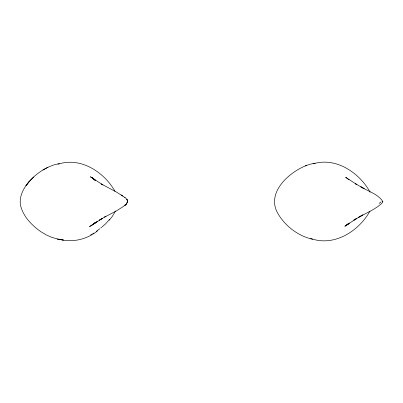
<?xml version="1.0" encoding="UTF-8"?>
<svg xmlns="http://www.w3.org/2000/svg" width="403" height="403" viewBox="0 0 403 403"><rect width="100%" height="100%" fill="white"/><g stroke="black" fill="none" stroke-linecap="round" stroke-linejoin="round"><path stroke-width="0.6" d="M382.538 202.296L382.85 201.555C378.125 194.039 368.125 191.385 360.831 186.811L364.181 188.68L355.381 183.713L356.952 184.629L345.638 177.29L349.129 179.854M369.914 211.207C358.715 231.327 333.855 247.044 310.617 238.435M115.601 210.95L112.14 216.618L109.263 220.194M125.726 204.381L123.822 206.165L116.986 210.588L104.644 217.076L105.954 216.31L99.289 220.229L102.629 218.219L89.531 226.632L97.37 221.539L92.181 224.95L95.446 222.532L92.574 224.778L93.687 223.997M382.256 202.412L382.85 201.555M109.641 219.292L105.626 223.816L102.125 226.894M33.686 176.993L29.479 181.194L25.953 185.768C30.361 179.431 36.194 174.207 42.713 170.111L48.022 167.215L53.413 165.049L59.402 163.502M29.52 181.159C23.757 187.733 18.84 196.352 20.528 205.399C23.223 216.623 31.832 225.383 41.041 231.806L46.204 234.863L51.473 237.216L57.694 239.095L63.478 240.052M125.419 204.936L126.381 204.114L127.378 201.958L127.081 202.83C128.235 200.694 126.633 198.452 124.759 197.41M347.522 224.788L349.265 223.101M382.034 203.137C375.223 209.419 366.408 212.965 358.393 217.408L362.952 214.895L353.834 220.144L356.418 218.643L344.837 226.224L348.439 223.7L345.739 225.937L349.063 223.126M94.549 223.257L95.355 222.537M99.753 228.783L96.297 231.347M100.72 228.033L101.687 227.282M379.122 203.389L381.208 201.822M97.516 230.879C86.746 239.589 72.142 242.928 58.752 239.15M92.675 233.77L93.713 233.075M90.64 234.899L91.657 234.334M42.935 169.97L48.022 167.215M306.728 165.376C289.173 171.985 265.93 192.694 277.743 213.258C285.163 226.148 298.104 235.957 312.642 239.301M57.946 164.283C80.313 156.535 104.281 172.066 115.001 191.365M305.353 165.845L310.008 164.253L315.252 163.144M313.096 163.865C335.906 156.767 359.446 172.716 370.14 192.236M57.694 239.095L63.18 240.002M57.07 238.929L57.367 239.019M122.829 196.095L116.608 192.15L101.319 183.964L102.921 184.932L90.343 176.756L94.418 179.511L91.38 177.154L95.456 180.458M121.096 194.921L125.086 197.641M92.352 177.94L95.224 180.257M93.36 178.736L95.209 180.242M94.478 179.582L95.309 180.348M126.738 203.535L126.245 204.195L126.738 203.535M125.796 204.689L124.965 205.329L125.796 204.689M127.343 200.175L126.885 199.339L127.454 201.092L127.343 200.175"/></g></svg>
